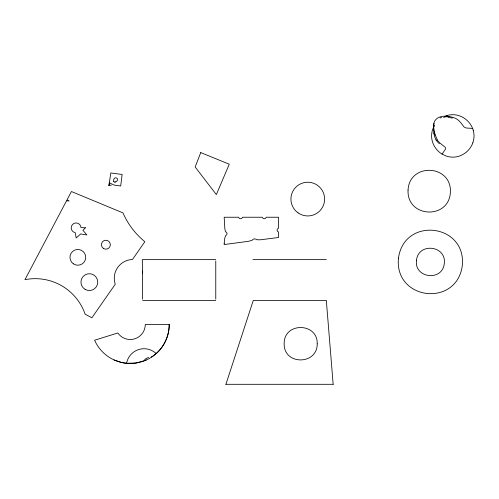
<?xml version="1.0" encoding="UTF-8"?>
<svg xmlns="http://www.w3.org/2000/svg" width="499" height="499" viewBox="0 0 499 499"><rect width="100%" height="100%" fill="white"/><g stroke="black" fill="none" stroke-linecap="round" stroke-linejoin="round"><path stroke-width="0.75" d="M169.223 324.462L169.223 325.092A38.978 38.978 0 0 1 94.598 340.231L117.839 332.97A15.045 15.045 0 0 0 145.29 324.462L169.223 324.462A39.072 39.072 0 0 1 157.647 352.225L152.632 356.373M434.005 123.44C433.413 129.99 433.176 137.356 437.985 142.44M225.922 384.299L253.274 300.429L326.327 300.429L333.157 384.299M473.239 130.22L472.734 128.717C469.852 127.532 466.153 129.091 463.808 126.734C461.151 122.985 458.275 118.918 453.61 117.589C441.977 113.859 430.119 117.14 434.454 131.867L433.905 133.333L435.159 134.973L437.748 140.618L439.681 142.851L445.345 147.386L445.364 149.326L442.083 154.097L445.844 155.931A17.771 15.394 0 0 0 458.456 156.374C465.043 154.447 470.52 149.295 472.852 142.833M434.479 125.511L432.695 129.303A17.764 15.382 90 0 0 432.502 141.947C434.124 146.956 437.504 151.44 442.083 154.097M156.137 353.598L156.187 353.554A17.721 17.721 0 0 0 126.584 363.266A39.022 39.022 0 0 1 121.17 362.368L114.14 359.96M146.226 360.016L145.876 360.172M115.756 181.904C121.026 178.854 113.398 174.912 113.61 181.012A1.759 1.722 -22.3 0 0 113.691 181.349L113.797 181.586M444.497 116.504L446.961 115.556M443.605 117.539L445.096 116.909L448.969 116.554M145.059 360.515L135.977 363.016L126.646 363.272M109.768 185.385L111.408 185.079M440.068 117.895L441.721 117.658M114.92 182.11L114.252 181.992A1.01 0.979 13.2 0 1 113.797 181.586M215.718 259.642L142.309 259.642L142.458 273.664M252.906 259.642L326.371 259.642M142.658 300.429L215.718 300.429M225.872 384.299L333.226 384.299M452.487 118.051L447.983 117.433M435.97 139.851L436.931 140.768M438.478 142.845L439.295 143.693M472.734 128.717C470.476 122.779 465.579 117.995 459.604 115.862A17.764 15.425 -0.1 0 0 446.948 115.531M435.159 134.973L434.454 131.867M434.317 132.746L434.336 134.406M142.44 271.113L142.62 299.157M215.768 260.921L215.768 299.157M473.22 130.227A17.764 15.369 89.9 0 1 472.827 142.82M115.743 181.873A2.532 2.426 20.9 0 1 114.92 182.079M151.864 356.629A16.355 2.208 -26.5 0 1 151.278 357.016M148.621 357.272A15.201 2.663 -24.2 0 1 144.523 359.436M145.808 360.128A14.203 4.772 -18.4 0 1 145.003 360.465M224.201 243.219L224.182 244.535L248.321 241.341L252.076 240.35A3.069 3.069 0 0 1 256.162 239.277L256.785 239.738L260.291 239.813L278.598 237.493L278.598 232.023A1.99 1.99 0 0 1 278.598 228.155L278.598 217.24L266.179 217.24A1.99 1.99 0 0 1 262.312 217.24L242.508 217.24A1.99 1.99 0 0 1 238.641 217.24L224.182 217.24L224.849 228.86L225.498 231.761L226.078 232.041A2.857 2.857 0 0 1 226.633 232.515L227.132 233.669L226.633 234.755A2.838 2.838 0 0 1 225.816 235.378L224.849 237.774L224.201 243.219M317.214 343.873C317.458 365.218 283.388 365.443 284.162 343.399C284.131 321.818 317.969 322.541 317.214 343.873M408.045 190.169C406.76 217.951 449.094 219.934 450.416 192.159C451.701 164.383 409.367 162.393 408.045 190.169M398.47 258.145C394.204 300.223 456.622 307.609 462.299 265.699C466.559 223.621 404.146 216.235 398.47 258.145M416.497 260.278C413.995 278.336 442.488 281.704 444.272 263.566C446.773 245.508 418.281 242.14 416.497 260.278M108.938 185.223L108.913 185.553L109.568 182.958L114.433 185.148L120.689 185.977L122.143 174.469L110.828 172.966L108.938 185.223M200.741 152.588L195.165 166.997L216.348 194.598L229.266 164.202L200.741 152.588M66.554 200.766L24.95 279.677A52.8 52.8 0 0 1 85.136 314.195L91.897 317.763L115.25 284.224A18.737 18.737 0 0 1 132.453 259.517L144.86 241.697A76.204 76.204 0 0 1 122.972 212.886L71.426 191.529L67.078 199.775L69.149 200.954L66.554 200.766M85.416 227.818L82.896 230.27L86.876 234.942L80.707 233.937L76.185 237.961L75.212 232.628A4.865 4.865 0 0 1 71.238 227.344A4.865 4.865 0 0 1 76.191 222.972A4.865 4.865 0 0 1 80.944 227.563L85.416 227.818M85.129 289.383A8.396 8.396 0 0 0 97.754 282.166A8.396 8.396 0 0 0 85.192 274.837A8.396 8.396 0 0 0 85.129 289.383M103.599 248.546A4.46 4.46 0 0 0 110.335 244.772A4.46 4.46 0 0 0 103.698 240.824A4.46 4.46 0 0 0 103.599 248.546M73.384 263.828A7.872 7.872 0 0 0 85.685 257.958A7.872 7.872 0 0 0 74.451 250.236A7.872 7.872 0 0 0 73.384 263.828M298.046 212.855A16.847 16.847 0 0 0 324.55 200.629A16.847 16.847 0 0 0 300.716 183.788A16.847 16.847 0 0 0 298.046 212.855"/></g></svg>
